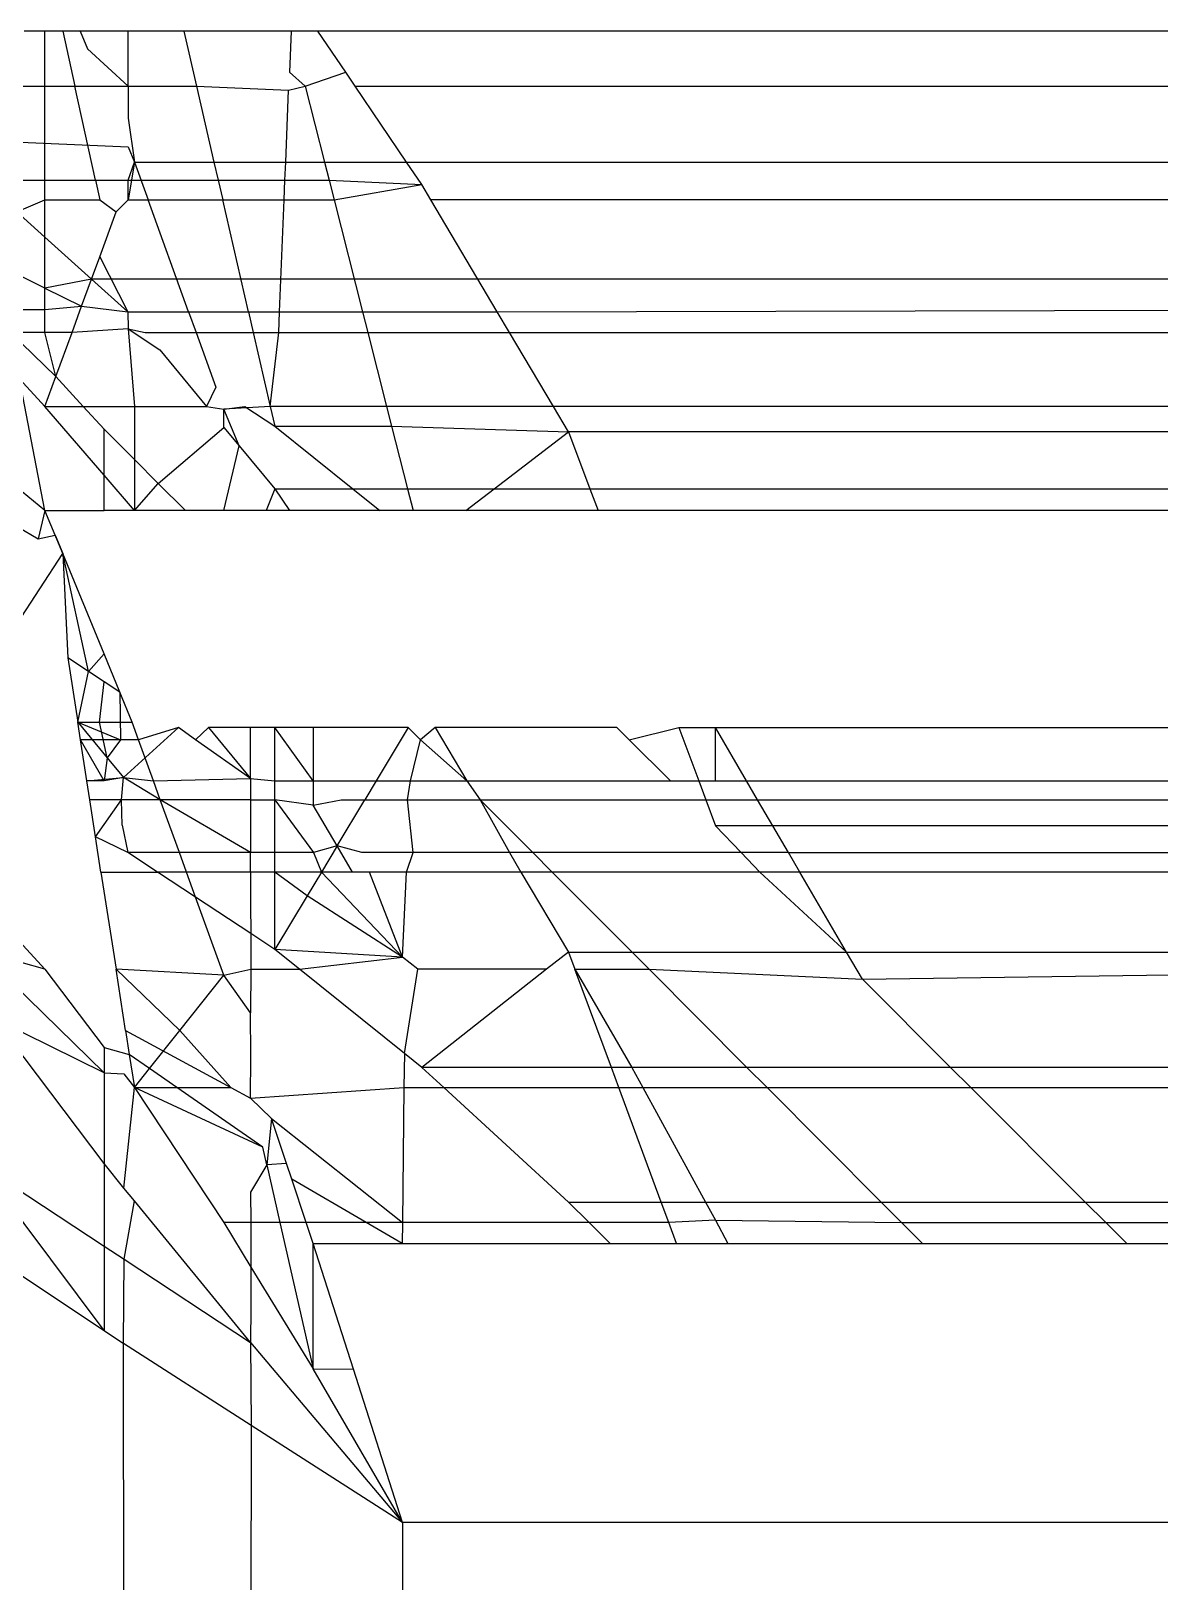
# Model space of a CAD drawing. Header units: inches. Extents: x 17 to 4615, y 5 to 3256.
# Drawn here: x 738.361 to 740.097, y 1396.521 to 1398.907 of the extents above; entities that cross this region are included whole.
import ezdxf

# ---------------------------------------------------------------- set-up
doc = ezdxf.new("R2010")
doc.units = ezdxf.units.IN
doc.header["$MEASUREMENT"] = 0

msp = doc.modelspace()

# ---------------------------------------------------------------- linework, layer by layer
for p, q in [((738.3824, 1398.9075), (738.3502, 1398.9075)), ((738.4365, 1398.9075), (738.3824, 1398.9075)), ((738.3824, 1398.8225), (738.3824, 1398.9075)), ((738.41, 1398.9075), (738.4285, 1398.8225)), ((738.4365, 1398.9075), (738.4479, 1398.8799)), ((738.5101, 1398.9075), (738.4365, 1398.9075)), ((738.5958, 1398.9075), (738.5101, 1398.9075)), ((738.5101, 1398.8225), (738.5101, 1398.9075)), ((738.7608, 1398.9075), (738.5958, 1398.9075)), ((738.5958, 1398.9075), (738.6154, 1398.8225)), ((738.7608, 1398.9075), (738.7582, 1398.844)), ((738.802, 1398.9075), (738.7608, 1398.9075)), ((740.7324, 1398.9075), (738.802, 1398.9075)), ((738.8449, 1398.844), (738.802, 1398.9075)), ((738.4479, 1398.8799), (738.5101, 1398.8225)), ((738.7582, 1398.844), (738.7824, 1398.8225)), ((738.7824, 1398.8225), (738.8449, 1398.844)), ((738.8595, 1398.8225), (738.8449, 1398.844)), ((738.3294, 1398.8225), (738.3824, 1398.8225)), ((738.3824, 1398.8225), (738.4285, 1398.8225)), ((738.3824, 1398.6782), (738.3824, 1398.8225)), ((738.4285, 1398.8225), (738.5101, 1398.8225)), ((738.46, 1398.6782), (738.4285, 1398.8225)), ((738.5101, 1398.8225), (738.5101, 1398.7736)), ((738.5101, 1398.8225), (738.6154, 1398.8225)), ((738.6154, 1398.8225), (738.7571, 1398.8167)), ((738.6154, 1398.8225), (738.6423, 1398.7056)), ((738.7526, 1398.7056), (738.7571, 1398.8167)), ((738.7571, 1398.8167), (738.7824, 1398.8225)), ((738.7824, 1398.8225), (738.8122, 1398.7056)), ((738.8595, 1398.8225), (740.7324, 1398.8225)), ((738.9386, 1398.7056), (738.8595, 1398.8225)), ((738.5101, 1398.7736), (738.5199, 1398.7056)), ((738.0839, 1398.7473), (738.5101, 1398.7294)), ((738.5101, 1398.7294), (738.5199, 1398.7056)), ((738.5199, 1398.7056), (738.5101, 1398.6476)), ((738.5101, 1398.6782), (738.5199, 1398.7056)), ((738.5199, 1398.7056), (738.6423, 1398.7056)), ((738.5199, 1398.7056), (738.5409, 1398.6476)), ((738.6423, 1398.7056), (738.7526, 1398.7056)), ((738.6423, 1398.7056), (738.6486, 1398.6782)), ((738.7514, 1398.6782), (738.7526, 1398.7056)), ((738.7526, 1398.7056), (738.8122, 1398.7056)), ((738.8122, 1398.7056), (738.9386, 1398.7056)), ((738.8122, 1398.7056), (738.8192, 1398.6782)), ((738.9619, 1398.6712), (738.9386, 1398.7056)), ((738.9386, 1398.7056), (740.7324, 1398.7056)), ((738.2842, 1398.6782), (738.3824, 1398.6782)), ((738.3824, 1398.6782), (738.46, 1398.6782)), ((738.3824, 1398.6476), (738.3824, 1398.6782)), ((738.46, 1398.6782), (738.5101, 1398.6782)), ((738.46, 1398.6782), (738.4667, 1398.6476)), ((738.5101, 1398.6476), (738.5101, 1398.6782)), ((738.5101, 1398.6782), (738.6486, 1398.6782)), ((738.6486, 1398.6782), (738.7514, 1398.6782)), ((738.6486, 1398.6782), (738.6557, 1398.6476)), ((738.7502, 1398.6476), (738.7514, 1398.6782)), ((738.7514, 1398.6782), (738.8192, 1398.6782)), ((738.8192, 1398.6782), (738.9619, 1398.6712)), ((738.8192, 1398.6782), (738.8269, 1398.6476)), ((738.8269, 1398.6476), (738.9619, 1398.6712)), ((738.9759, 1398.6476), (738.9619, 1398.6712)), ((738.339, 1398.629), (738.3824, 1398.6476)), ((738.3824, 1398.5901), (738.3824, 1398.6476)), ((738.3824, 1398.6476), (738.4667, 1398.6476)), ((738.4667, 1398.6476), (738.4919, 1398.629)), ((738.4919, 1398.629), (738.5101, 1398.6476)), ((738.5101, 1398.6476), (738.5409, 1398.6476)), ((738.5409, 1398.6476), (738.6557, 1398.6476)), ((738.6031, 1398.4756), (738.5409, 1398.6476)), ((738.6557, 1398.6476), (738.7502, 1398.6476)), ((738.6953, 1398.4756), (738.6557, 1398.6476)), ((738.7432, 1398.4756), (738.7502, 1398.6476)), ((738.7502, 1398.6476), (738.8269, 1398.6476)), ((738.8269, 1398.6476), (738.8707, 1398.4756)), ((740.7324, 1398.6476), (738.9759, 1398.6476)), ((739.0779, 1398.4756), (738.9759, 1398.6476)), ((738.339, 1398.629), (738.3824, 1398.5901)), ((738.4667, 1398.5602), (738.4919, 1398.629)), ((738.4541, 1398.5258), (738.3824, 1398.5901)), ((738.3824, 1398.5118), (738.3824, 1398.5901)), ((738.4541, 1398.5258), (1635.7324, 1398.5892)), ((738.3824, 1398.5118), (738.3093, 1398.5478)), ((1635.7324, 1398.5602), (738.4541, 1398.5258)), ((738.4541, 1398.5258), (738.4667, 1398.5602)), ((738.4667, 1398.5602), (738.51, 1398.4756)), ((738.4541, 1398.5258), (738.3824, 1398.5118)), ((738.4388, 1398.4841), (738.4541, 1398.5258)), ((738.4541, 1398.5258), (738.51, 1398.4756)), ((738.3824, 1398.4789), (738.3824, 1398.5118)), ((738.3824, 1398.5118), (738.4388, 1398.4841)), ((738.3226, 1398.4789), (738.3824, 1398.4789)), ((738.3824, 1398.4789), (738.4388, 1398.4841)), ((738.3824, 1398.4436), (738.3824, 1398.4789)), ((738.424, 1398.4436), (738.4388, 1398.4841)), ((738.4388, 1398.4841), (738.51, 1398.4756)), ((738.51, 1398.4756), (738.5101, 1398.449)), ((738.51, 1398.4756), (738.6031, 1398.4756)), ((738.6031, 1398.4756), (738.6953, 1398.4756)), ((738.6031, 1398.4756), (738.6147, 1398.4436)), ((738.6953, 1398.4756), (738.7432, 1398.4756)), ((738.6953, 1398.4756), (738.7027, 1398.4436)), ((738.7419, 1398.4436), (738.7432, 1398.4756)), ((738.7432, 1398.4756), (738.8707, 1398.4756)), ((738.8707, 1398.4756), (739.0779, 1398.4756)), ((738.8707, 1398.4756), (738.8788, 1398.4436)), ((739.0779, 1398.4756), (740.7324, 1398.4789)), ((739.0969, 1398.4436), (739.0779, 1398.4756)), ((738.3992, 1398.3757), (738.3295, 1398.4436)), ((738.3824, 1398.4436), (738.3295, 1398.4436)), ((738.3992, 1398.3757), (738.3824, 1398.4436)), ((738.424, 1398.4436), (738.3824, 1398.4436)), ((738.3992, 1398.3757), (738.424, 1398.4436)), ((738.5101, 1398.449), (738.424, 1398.4436)), ((738.5101, 1398.449), (738.5366, 1398.4436)), ((738.5101, 1398.449), (738.5588, 1398.4167)), ((738.5101, 1398.449), (738.5199, 1398.3299)), ((738.5366, 1398.4436), (738.6147, 1398.4436)), ((738.6147, 1398.4436), (738.6452, 1398.3595)), ((738.6147, 1398.4436), (738.7027, 1398.4436)), ((738.7027, 1398.4436), (738.7289, 1398.3299)), ((738.7027, 1398.4436), (738.7419, 1398.4436)), ((738.7289, 1398.3299), (738.7419, 1398.4436)), ((738.7419, 1398.4436), (738.8788, 1398.4436)), ((738.8788, 1398.4436), (739.0969, 1398.4436)), ((738.8788, 1398.4436), (738.9077, 1398.3299)), ((739.1643, 1398.3299), (739.0969, 1398.4436)), ((739.0969, 1398.4436), (740.7324, 1398.4436)), ((738.5588, 1398.4167), (738.6306, 1398.3299)), ((738.3824, 1398.1694), (738.3432, 1398.3724)), ((738.3824, 1398.3299), (738.3432, 1398.3724)), ((738.3824, 1398.3299), (738.3992, 1398.3757)), ((738.4411, 1398.3299), (738.3992, 1398.3757)), ((738.6452, 1398.3595), (738.6306, 1398.3299)), ((738.4732, 1398.2239), (738.3824, 1398.3299)), ((738.3824, 1398.3299), (738.4411, 1398.3299)), ((738.4732, 1398.295), (738.4411, 1398.3299)), ((738.4411, 1398.3299), (738.5199, 1398.3299)), ((738.5199, 1398.3299), (738.5199, 1398.2481)), ((738.5199, 1398.3299), (738.6306, 1398.3299)), ((738.6306, 1398.3299), (738.6574, 1398.3256)), ((738.7289, 1398.3299), (738.6574, 1398.3256)), ((738.6574, 1398.3256), (738.6898, 1398.3299)), ((738.6809, 1398.2693), (738.6574, 1398.3256)), ((738.6574, 1398.2976), (738.6574, 1398.3256)), ((738.6898, 1398.3299), (738.736, 1398.2993)), ((738.7289, 1398.3299), (738.736, 1398.2993)), ((738.9077, 1398.3299), (738.7289, 1398.3299)), ((739.1643, 1398.3299), (738.9077, 1398.3299)), ((738.9077, 1398.3299), (738.9155, 1398.2993)), ((739.1877, 1398.2905), (739.1643, 1398.3299)), ((740.7324, 1398.3299), (739.1643, 1398.3299)), ((738.736, 1398.2993), (738.8558, 1398.2028)), ((738.736, 1398.2993), (738.9155, 1398.2993)), ((738.9155, 1398.2993), (738.9401, 1398.2028)), ((738.9155, 1398.2993), (739.1877, 1398.2905)), ((738.5199, 1398.2481), (738.4732, 1398.295)), ((738.4732, 1398.2239), (738.4732, 1398.295)), ((738.5567, 1398.2112), (738.6574, 1398.2976)), ((738.6574, 1398.2976), (738.6809, 1398.2693)), ((739.0734, 1398.2028), (739.1877, 1398.2905)), ((739.1877, 1398.2905), (739.2204, 1398.2028)), ((740.7324, 1398.2905), (739.1877, 1398.2905)), ((738.6574, 1398.1694), (738.6809, 1398.2693)), ((738.6809, 1398.2693), (738.7359, 1398.2028)), ((738.5199, 1398.2481), (738.5199, 1398.1694)), ((738.5567, 1398.2112), (738.5199, 1398.2481)), ((738.5199, 1398.1694), (738.4732, 1398.2239)), ((738.4732, 1398.1694), (738.4732, 1398.2239)), ((738.5199, 1398.1694), (738.5567, 1398.2112)), ((738.5983, 1398.1694), (738.5567, 1398.2112)), ((738.7359, 1398.2028), (738.7225, 1398.1694)), ((738.7359, 1398.2028), (738.7586, 1398.1694)), ((738.7359, 1398.2028), (738.8558, 1398.2028)), ((738.8558, 1398.2028), (738.8972, 1398.1694)), ((738.8558, 1398.2028), (738.9401, 1398.2028)), ((738.9401, 1398.2028), (738.9486, 1398.1694)), ((738.9401, 1398.2028), (739.0734, 1398.2028)), ((739.0298, 1398.1694), (739.0734, 1398.2028)), ((739.0734, 1398.2028), (739.2204, 1398.2028)), ((739.2204, 1398.2028), (739.2329, 1398.1694)), ((739.2204, 1398.2028), (740.7324, 1398.2028)), ((738.2729, 1398.1847), (738.3717, 1398.1259)), ((738.3824, 1398.1694), (738.3475, 1398.1984)), ((738.3824, 1398.1694), (738.3717, 1398.1259)), ((738.4096, 1398.1033), (738.3824, 1398.1694)), ((738.398, 1398.1315), (738.3824, 1398.1694)), ((738.3824, 1398.1694), (738.4732, 1398.1694)), ((738.5199, 1398.1694), (738.4732, 1398.1694)), ((738.5983, 1398.1694), (738.5199, 1398.1694)), ((738.6574, 1398.1694), (738.5983, 1398.1694)), ((738.7225, 1398.1694), (738.6574, 1398.1694)), ((738.7586, 1398.1694), (738.7225, 1398.1694)), ((738.8972, 1398.1694), (738.7586, 1398.1694)), ((738.9486, 1398.1694), (738.8972, 1398.1694)), ((739.0298, 1398.1694), (738.9486, 1398.1694)), ((739.2329, 1398.1694), (739.0298, 1398.1694)), ((740.7324, 1398.1694), (739.2329, 1398.1694)), ((738.3717, 1398.1259), (738.398, 1398.1315)), ((738.398, 1398.1315), (738.4096, 1398.1033)), ((738.3393, 1397.9948), (738.4096, 1398.1033)), ((738.4732, 1397.9489), (738.4096, 1398.1033)), ((738.4492, 1397.922), (738.4096, 1398.1033)), ((738.4096, 1398.1033), (738.4175, 1397.943)), ((738.4492, 1397.922), (738.4175, 1397.943)), ((738.4175, 1397.943), (738.4328, 1397.844)), ((738.4492, 1397.922), (738.4732, 1397.9489)), ((738.4974, 1397.8901), (738.4732, 1397.9489)), ((738.4328, 1397.844), (738.4492, 1397.922)), ((738.4974, 1397.8901), (738.4492, 1397.922)), ((738.4732, 1397.9061), (738.4492, 1397.922)), ((738.4662, 1397.844), (738.4732, 1397.9061)), ((738.5163, 1397.844), (738.4974, 1397.8901)), ((738.4974, 1397.8901), (738.4986, 1397.8167)), ((738.4328, 1397.844), (738.4662, 1397.844)), ((738.4328, 1397.844), (738.4782, 1397.7892)), ((738.437, 1397.8167), (738.4328, 1397.844)), ((738.4328, 1397.844), (738.4986, 1397.8167)), ((738.4662, 1397.844), (738.5163, 1397.844)), ((738.4782, 1397.7892), (738.4662, 1397.844)), ((738.5877, 1397.8355), (738.5032, 1397.759)), ((738.5262, 1397.8167), (738.5163, 1397.844)), ((738.5877, 1397.8355), (738.5262, 1397.8167)), ((738.6141, 1397.8167), (738.5877, 1397.8355)), ((738.6341, 1397.8355), (738.6141, 1397.8167)), ((738.6341, 1397.8355), (738.6983, 1397.7571)), ((738.6985, 1397.8355), (738.6341, 1397.8355)), ((738.6983, 1397.7571), (738.6985, 1397.8355)), ((738.7359, 1397.8355), (738.6985, 1397.8355)), ((738.7949, 1397.7536), (738.7359, 1397.8355)), ((738.7359, 1397.7536), (738.7359, 1397.8355)), ((738.7949, 1397.8355), (738.7359, 1397.8355)), ((738.7949, 1397.8355), (738.7949, 1397.7536)), ((738.9411, 1397.8355), (738.7949, 1397.8355)), ((738.9411, 1397.8355), (738.8919, 1397.7536)), ((738.9598, 1397.8167), (738.9411, 1397.8355)), ((738.9823, 1397.8355), (738.9598, 1397.8167)), ((738.9823, 1397.8355), (739.031, 1397.7536)), ((739.2621, 1397.8355), (738.9823, 1397.8355)), ((739.2621, 1397.8355), (739.2808, 1397.8167)), ((739.2808, 1397.8167), (739.3573, 1397.8355)), ((739.3573, 1397.8355), (739.3878, 1397.7536)), ((739.3573, 1397.8355), (739.4136, 1397.8355)), ((739.4136, 1397.7536), (739.4136, 1397.8355)), ((739.4614, 1397.7536), (739.4136, 1397.8355)), ((739.4136, 1397.8355), (740.7324, 1397.8355)), ((738.4732, 1397.7536), (738.437, 1397.8167)), ((738.4986, 1397.8167), (738.437, 1397.8167)), ((738.4468, 1397.7536), (738.437, 1397.8167)), ((738.4986, 1397.8167), (738.4782, 1397.7892)), ((738.5262, 1397.8167), (738.4986, 1397.8167)), ((738.5491, 1397.7536), (738.5262, 1397.8167)), ((738.6983, 1397.7571), (738.6141, 1397.8167)), ((738.9444, 1397.7536), (738.9598, 1397.8167)), ((739.031, 1397.7536), (738.9598, 1397.8167)), ((739.2808, 1397.8167), (739.3442, 1397.7536)), ((738.4782, 1397.7892), (738.4732, 1397.7536)), ((738.4782, 1397.7892), (738.5032, 1397.759)), ((738.4468, 1397.7536), (738.5032, 1397.759)), ((738.4513, 1397.7245), (738.4468, 1397.7536)), ((738.4732, 1397.7536), (738.4468, 1397.7536)), ((738.5032, 1397.759), (738.4732, 1397.7536)), ((738.5002, 1397.7245), (738.5032, 1397.759)), ((738.5597, 1397.7245), (738.5032, 1397.759)), ((738.5032, 1397.759), (738.5491, 1397.7536)), ((738.5491, 1397.7536), (738.6983, 1397.7571)), ((738.5597, 1397.7245), (738.5491, 1397.7536)), ((738.6983, 1397.7571), (738.6986, 1397.7245)), ((738.6983, 1397.7571), (738.7359, 1397.7536)), ((738.7359, 1397.7245), (738.7359, 1397.7536)), ((738.7359, 1397.7536), (738.7949, 1397.7536)), ((738.7949, 1397.7536), (738.7949, 1397.7162)), ((738.7949, 1397.7536), (738.8919, 1397.7536)), ((738.8919, 1397.7536), (738.8744, 1397.7245)), ((738.8919, 1397.7536), (738.9444, 1397.7536)), ((738.9398, 1397.7245), (738.9444, 1397.7536)), ((738.9444, 1397.7536), (739.031, 1397.7536)), ((739.031, 1397.7536), (739.0517, 1397.7245)), ((739.031, 1397.7536), (739.3442, 1397.7536)), ((739.3442, 1397.7536), (739.3878, 1397.7536)), ((739.3878, 1397.7536), (739.3987, 1397.7245)), ((739.3878, 1397.7536), (739.4136, 1397.7536)), ((739.3878, 1397.7536), (739.4614, 1397.7536)), ((739.4784, 1397.7245), (739.4614, 1397.7536)), ((739.4614, 1397.7536), (740.7324, 1397.7536)), ((738.5002, 1397.7245), (738.4513, 1397.7245)), ((738.4601, 1397.6675), (738.4513, 1397.7245)), ((738.4601, 1397.6675), (738.5002, 1397.7245)), ((738.5597, 1397.7245), (738.5002, 1397.7245)), ((738.5009, 1397.6852), (738.5002, 1397.7245)), ((738.6986, 1397.7245), (738.5597, 1397.7245)), ((738.6987, 1397.6431), (738.5597, 1397.7245)), ((738.5891, 1397.6431), (738.5597, 1397.7245)), ((738.6986, 1397.7245), (738.7359, 1397.7245)), ((738.6986, 1397.7245), (738.6987, 1397.6431)), ((738.7359, 1397.6431), (738.7359, 1397.7245)), ((738.7359, 1397.7245), (738.7953, 1397.6431)), ((738.7949, 1397.7162), (738.7359, 1397.7245)), ((738.7949, 1397.7162), (738.8381, 1397.7245)), ((738.8317, 1397.6535), (738.7949, 1397.7162)), ((738.8317, 1397.6535), (738.8744, 1397.7245)), ((738.8381, 1397.7245), (738.8744, 1397.7245)), ((738.8744, 1397.7245), (738.9398, 1397.7245)), ((738.9398, 1397.7245), (739.0517, 1397.7245)), ((738.9488, 1397.6431), (738.9398, 1397.7245)), ((739.0517, 1397.7245), (739.0966, 1397.6431)), ((739.0517, 1397.7245), (739.3987, 1397.7245)), ((739.1327, 1397.6431), (739.0517, 1397.7245)), ((739.3987, 1397.7245), (739.4136, 1397.6843)), ((739.3987, 1397.7245), (739.4784, 1397.7245)), ((739.4784, 1397.7245), (740.7324, 1397.7244)), ((739.5018, 1397.6843), (739.4784, 1397.7245)), ((738.5009, 1397.6852), (738.51, 1397.6431)), ((739.5018, 1397.6843), (739.4136, 1397.6843)), ((739.4136, 1397.6843), (739.4531, 1397.6431)), ((740.7324, 1397.6843), (739.5018, 1397.6843)), ((739.5258, 1397.6431), (739.5018, 1397.6843)), ((738.51, 1397.6431), (738.4601, 1397.6675)), ((738.4685, 1397.6132), (738.4601, 1397.6675)), ((738.8317, 1397.6535), (738.7953, 1397.6431)), ((738.8317, 1397.6535), (738.8075, 1397.6132)), ((738.8554, 1397.6132), (738.8317, 1397.6535)), ((738.8697, 1397.6431), (738.8317, 1397.6535)), ((738.5891, 1397.6431), (738.51, 1397.6431)), ((738.5554, 1397.6132), (738.51, 1397.6431)), ((738.6987, 1397.6431), (738.5891, 1397.6431)), ((738.6, 1397.6132), (738.5891, 1397.6431)), ((738.7359, 1397.6431), (738.6987, 1397.6431)), ((738.6987, 1397.6132), (738.6987, 1397.6431)), ((738.7359, 1397.6132), (738.7359, 1397.6431)), ((738.7953, 1397.6431), (738.7359, 1397.6431)), ((738.7953, 1397.6431), (738.8075, 1397.6132)), ((738.9488, 1397.6431), (738.8697, 1397.6431)), ((738.9385, 1397.6132), (738.9488, 1397.6431)), ((739.0966, 1397.6431), (738.9488, 1397.6431)), ((739.0966, 1397.6431), (739.1144, 1397.6132)), ((739.1327, 1397.6431), (739.0966, 1397.6431)), ((739.1625, 1397.6132), (739.1327, 1397.6431)), ((739.4531, 1397.6431), (739.1327, 1397.6431)), ((739.4531, 1397.6431), (739.4817, 1397.6132)), ((739.5258, 1397.6431), (739.4531, 1397.6431)), ((739.5433, 1397.6132), (739.5258, 1397.6431)), ((739.5258, 1397.6431), (740.8542, 1397.6431)), ((738.4685, 1397.6132), (738.4917, 1397.4636)), ((738.4685, 1397.6132), (738.5554, 1397.6132)), ((738.614, 1397.5746), (738.5554, 1397.6132)), ((738.6, 1397.6132), (738.5554, 1397.6132)), ((738.614, 1397.5746), (738.6, 1397.6132)), ((738.6987, 1397.6132), (738.6, 1397.6132)), ((738.6987, 1397.6132), (738.6985, 1397.5633)), ((738.7359, 1397.6132), (738.6987, 1397.6132)), ((738.7359, 1397.4942), (738.7359, 1397.6132)), ((738.7856, 1397.5768), (738.7359, 1397.6132)), ((738.8075, 1397.6132), (738.7359, 1397.6132)), ((738.8075, 1397.6132), (738.7856, 1397.5768)), ((738.8075, 1397.6132), (738.9324, 1397.4821)), ((738.8554, 1397.6132), (738.8075, 1397.6132)), ((738.8814, 1397.6132), (738.8554, 1397.6132)), ((738.9324, 1397.4821), (738.8814, 1397.6132)), ((738.9385, 1397.6132), (738.8814, 1397.6132)), ((738.9324, 1397.4821), (738.9385, 1397.6132)), ((739.1144, 1397.6132), (738.9385, 1397.6132)), ((739.1144, 1397.6132), (739.1877, 1397.4901)), ((739.1625, 1397.6132), (739.1144, 1397.6132)), ((739.2852, 1397.4901), (739.1625, 1397.6132)), ((739.4817, 1397.6132), (739.1625, 1397.6132)), ((739.4817, 1397.6132), (739.6151, 1397.4901)), ((739.5433, 1397.6132), (739.4817, 1397.6132)), ((739.6151, 1397.4901), (739.5433, 1397.6132)), ((740.7324, 1397.6132), (739.5433, 1397.6132)), ((738.2755, 1397.5799), (738.3824, 1397.4636)), ((738.6574, 1397.4546), (738.614, 1397.5746)), ((738.6988, 1397.5187), (738.614, 1397.5746)), ((738.6985, 1397.5633), (738.6988, 1397.5187)), ((738.7856, 1397.5768), (738.7359, 1397.4942)), ((738.9324, 1397.4821), (738.7856, 1397.5768)), ((738.7359, 1397.4942), (738.6988, 1397.5187)), ((738.6988, 1397.5187), (738.6988, 1397.4636)), ((738.3824, 1397.4636), (738.2818, 1397.4917)), ((738.2818, 1397.4917), (738.4732, 1397.3044)), ((738.774, 1397.4636), (738.7359, 1397.4942)), ((738.9324, 1397.4821), (738.7359, 1397.4942)), ((739.1877, 1397.4901), (739.1539, 1397.4636)), ((739.1877, 1397.4901), (739.2852, 1397.4901)), ((739.1877, 1397.4901), (739.1975, 1397.4636)), ((739.2852, 1397.4901), (739.6151, 1397.4901)), ((739.3116, 1397.4636), (739.2852, 1397.4901)), ((739.6395, 1397.4482), (739.6151, 1397.4901)), ((739.6151, 1397.4901), (740.7324, 1397.4901)), ((738.3824, 1397.4636), (738.4732, 1397.3433)), ((738.6574, 1397.4546), (738.4917, 1397.4636)), ((738.4917, 1397.4636), (738.5897, 1397.3694)), ((738.5062, 1397.3696), (738.4917, 1397.4636)), ((738.6574, 1397.4546), (738.6988, 1397.4636)), ((738.6988, 1397.4636), (738.6987, 1397.3967)), ((738.6988, 1397.4636), (738.774, 1397.4636)), ((738.774, 1397.4636), (738.9324, 1397.4821)), ((738.9351, 1397.3341), (738.774, 1397.4636)), ((738.9559, 1397.4636), (738.9324, 1397.4821)), ((738.9351, 1397.3341), (738.9559, 1397.4636)), ((739.1539, 1397.4636), (738.9559, 1397.4636)), ((739.1539, 1397.4636), (738.9618, 1397.3126)), ((739.1975, 1397.4636), (739.2848, 1397.3126)), ((739.2534, 1397.3126), (739.1975, 1397.4636)), ((739.1975, 1397.4636), (739.3116, 1397.4636)), ((739.3116, 1397.4636), (739.6395, 1397.4482)), ((739.4619, 1397.3126), (739.3116, 1397.4636)), ((739.6395, 1397.4482), (740.7324, 1397.4636)), ((738.5897, 1397.3694), (738.6574, 1397.4546)), ((738.6987, 1397.3967), (738.6574, 1397.4546)), ((739.6395, 1397.4482), (739.7751, 1397.3126)), ((738.6989, 1397.33), (738.6987, 1397.3967)), ((738.4732, 1397.1646), (738.3057, 1397.3868)), ((738.4732, 1397.3044), (738.3057, 1397.3868)), ((738.5062, 1397.3696), (738.512, 1397.3323)), ((738.5062, 1397.3696), (738.6682, 1397.2815)), ((738.5431, 1397.3108), (738.5897, 1397.3694)), ((738.5897, 1397.3694), (738.6682, 1397.2815)), ((738.4732, 1397.3433), (738.512, 1397.3323)), ((738.4732, 1397.3433), (738.4732, 1397.3044)), ((738.512, 1397.3323), (738.5199, 1397.2815)), ((738.5431, 1397.3108), (738.512, 1397.3323)), ((738.6983, 1397.2651), (738.6989, 1397.33)), ((738.9351, 1397.3341), (738.9345, 1397.2815)), ((738.9618, 1397.3126), (738.9351, 1397.3341)), ((738.4732, 1397.3044), (738.5037, 1397.3029)), ((738.4732, 1397.3044), (738.4732, 1397.1646)), ((738.5037, 1397.3029), (738.5199, 1397.2815)), ((738.5199, 1397.2815), (738.5431, 1397.3108)), ((738.5854, 1397.2815), (738.5431, 1397.3108)), ((738.9958, 1397.2815), (738.9618, 1397.3126)), ((739.2534, 1397.3126), (738.9618, 1397.3126)), ((739.2848, 1397.3126), (739.2534, 1397.3126)), ((739.265, 1397.2815), (739.2534, 1397.3126)), ((739.2848, 1397.3126), (739.3019, 1397.2815)), ((739.4619, 1397.3126), (739.2848, 1397.3126)), ((739.7751, 1397.3126), (739.4619, 1397.3126)), ((739.493, 1397.2815), (739.4619, 1397.3126)), ((739.7751, 1397.3126), (739.8063, 1397.2815)), ((740.7324, 1397.3126), (739.7751, 1397.3126)), ((738.5039, 1397.127), (738.5199, 1397.2815)), ((738.5199, 1397.2815), (738.6574, 1397.0738)), ((738.5199, 1397.2815), (738.5854, 1397.2815)), ((738.7175, 1397.19), (738.5199, 1397.2815)), ((738.5854, 1397.2815), (738.6682, 1397.2815)), ((738.7175, 1397.19), (738.5854, 1397.2815)), ((738.6682, 1397.2815), (738.6983, 1397.2651)), ((738.6983, 1397.2651), (738.9345, 1397.2815)), ((738.9345, 1397.2815), (738.932, 1397.0738)), ((738.9345, 1397.2815), (738.9958, 1397.2815)), ((739.1877, 1397.1054), (738.9958, 1397.2815)), ((738.9958, 1397.2815), (739.265, 1397.2815)), ((739.3302, 1397.1054), (739.265, 1397.2815)), ((739.265, 1397.2815), (739.3019, 1397.2815)), ((739.3019, 1397.2815), (739.3983, 1397.1054)), ((739.3019, 1397.2815), (739.493, 1397.2815)), ((739.6683, 1397.1054), (739.493, 1397.2815)), ((739.493, 1397.2815), (739.8063, 1397.2815)), ((739.8063, 1397.2815), (739.9823, 1397.1054)), ((739.8063, 1397.2815), (740.7324, 1397.2815)), ((738.6983, 1397.2651), (738.731, 1397.2338)), ((738.731, 1397.2338), (738.7236, 1397.1628)), ((738.731, 1397.2338), (738.932, 1397.0738)), ((738.7539, 1397.1648), (738.731, 1397.2338)), ((738.7236, 1397.1628), (738.7175, 1397.19)), ((738.4732, 1396.9076), (738.2818, 1397.1637)), ((738.2818, 1397.1637), (738.4732, 1397.0377)), ((738.5039, 1397.127), (738.4732, 1397.1646)), ((738.4732, 1397.1646), (738.4732, 1397.0377)), ((738.7236, 1397.1628), (738.6983, 1397.1205)), ((738.7539, 1397.1648), (738.7236, 1397.1628)), ((738.7236, 1397.1628), (738.7438, 1397.0738)), ((738.762, 1397.1405), (738.7539, 1397.1648)), ((738.8765, 1397.0738), (738.762, 1397.1405)), ((738.7842, 1397.0738), (738.762, 1397.1405)), ((738.52, 1397.1074), (738.5039, 1397.127)), ((738.504, 1397.0174), (738.52, 1397.1074)), ((738.6983, 1396.8895), (738.52, 1397.1074)), ((738.6983, 1397.1205), (738.6992, 1397.0738)), ((739.2195, 1397.0738), (739.1877, 1397.1054)), ((739.1877, 1397.1054), (739.3302, 1397.1054)), ((739.3419, 1397.0738), (739.3302, 1397.1054)), ((739.3302, 1397.1054), (739.3983, 1397.1054)), ((739.3983, 1397.1054), (739.4136, 1397.0774)), ((739.3983, 1397.1054), (739.6683, 1397.1054)), ((739.6998, 1397.0738), (739.6683, 1397.1054)), ((739.6683, 1397.1054), (739.9823, 1397.1054)), ((739.9823, 1397.1054), (740.0139, 1397.0738)), ((739.9823, 1397.1054), (740.7324, 1397.1054)), ((738.6574, 1397.0738), (738.6992, 1397.0053)), ((738.6992, 1397.0738), (738.6574, 1397.0738)), ((738.6992, 1397.0738), (738.6992, 1397.0053)), ((738.7438, 1397.0738), (738.6992, 1397.0738)), ((738.7438, 1397.0738), (738.7949, 1396.8486)), ((738.7842, 1397.0738), (738.7438, 1397.0738)), ((738.7949, 1397.0417), (738.7842, 1397.0738)), ((738.8765, 1397.0738), (738.7842, 1397.0738)), ((738.9316, 1397.0417), (738.8765, 1397.0738)), ((738.932, 1397.0738), (738.8765, 1397.0738)), ((738.932, 1397.0738), (738.9316, 1397.0417)), ((739.2195, 1397.0738), (738.932, 1397.0738)), ((739.2516, 1397.0417), (739.2195, 1397.0738)), ((739.3419, 1397.0738), (739.2195, 1397.0738)), ((739.4136, 1397.0774), (739.3419, 1397.0738)), ((739.3538, 1397.0417), (739.3419, 1397.0738)), ((739.4136, 1397.0774), (739.4324, 1397.0417)), ((739.4136, 1397.0774), (739.6998, 1397.0738)), ((739.7318, 1397.0417), (739.6998, 1397.0738)), ((739.6998, 1397.0738), (740.0139, 1397.0738)), ((740.0139, 1397.0738), (740.046, 1397.0417)), ((740.0139, 1397.0738), (740.7324, 1397.0738)), ((738.2656, 1397.046), (738.4732, 1396.9076)), ((738.4732, 1397.0377), (738.4732, 1396.9076)), ((738.4732, 1397.0377), (738.504, 1397.0174)), ((738.7949, 1396.8486), (738.7949, 1397.0417)), ((738.8568, 1396.8485), (738.7949, 1397.0417)), ((738.7949, 1397.0417), (738.9316, 1397.0417)), ((738.9316, 1397.0417), (739.2516, 1397.0417)), ((739.2516, 1397.0417), (739.3538, 1397.0417)), ((739.3538, 1397.0417), (739.4324, 1397.0417)), ((739.4324, 1397.0417), (739.7318, 1397.0417)), ((739.7318, 1397.0417), (740.046, 1397.0417)), ((740.046, 1397.0417), (740.7324, 1397.0417)), ((738.5032, 1396.8876), (738.504, 1397.0174)), ((738.504, 1397.0174), (738.6983, 1396.8895)), ((738.6992, 1397.0053), (738.699, 1396.9443)), ((738.6992, 1397.0053), (738.7949, 1396.8486)), ((738.699, 1396.9443), (738.6983, 1396.8895)), ((738.4732, 1396.9076), (738.5032, 1396.8876)), ((738.6994, 1396.7618), (738.5032, 1396.8876)), ((738.5151, 1383.6725), (738.5032, 1396.8876)), ((738.6983, 1396.8895), (738.9324, 1396.6125)), ((738.6983, 1396.8895), (738.6994, 1396.7618)), ((738.9324, 1396.6125), (738.7949, 1396.8486)), ((738.7949, 1396.8486), (738.8568, 1396.8485)), ((738.9324, 1396.6125), (738.8568, 1396.8485)), ((738.6994, 1396.7618), (738.6987, 1396.3235)), ((738.9324, 1396.6125), (738.6994, 1396.7618)), ((1196.2324, 1396.6125), (738.9324, 1396.6125)), ((738.9324, 1396.6125), (738.9324, 1383.6725))]:
    msp.add_line(p, q)

doc.saveas('drawing.dxf')
